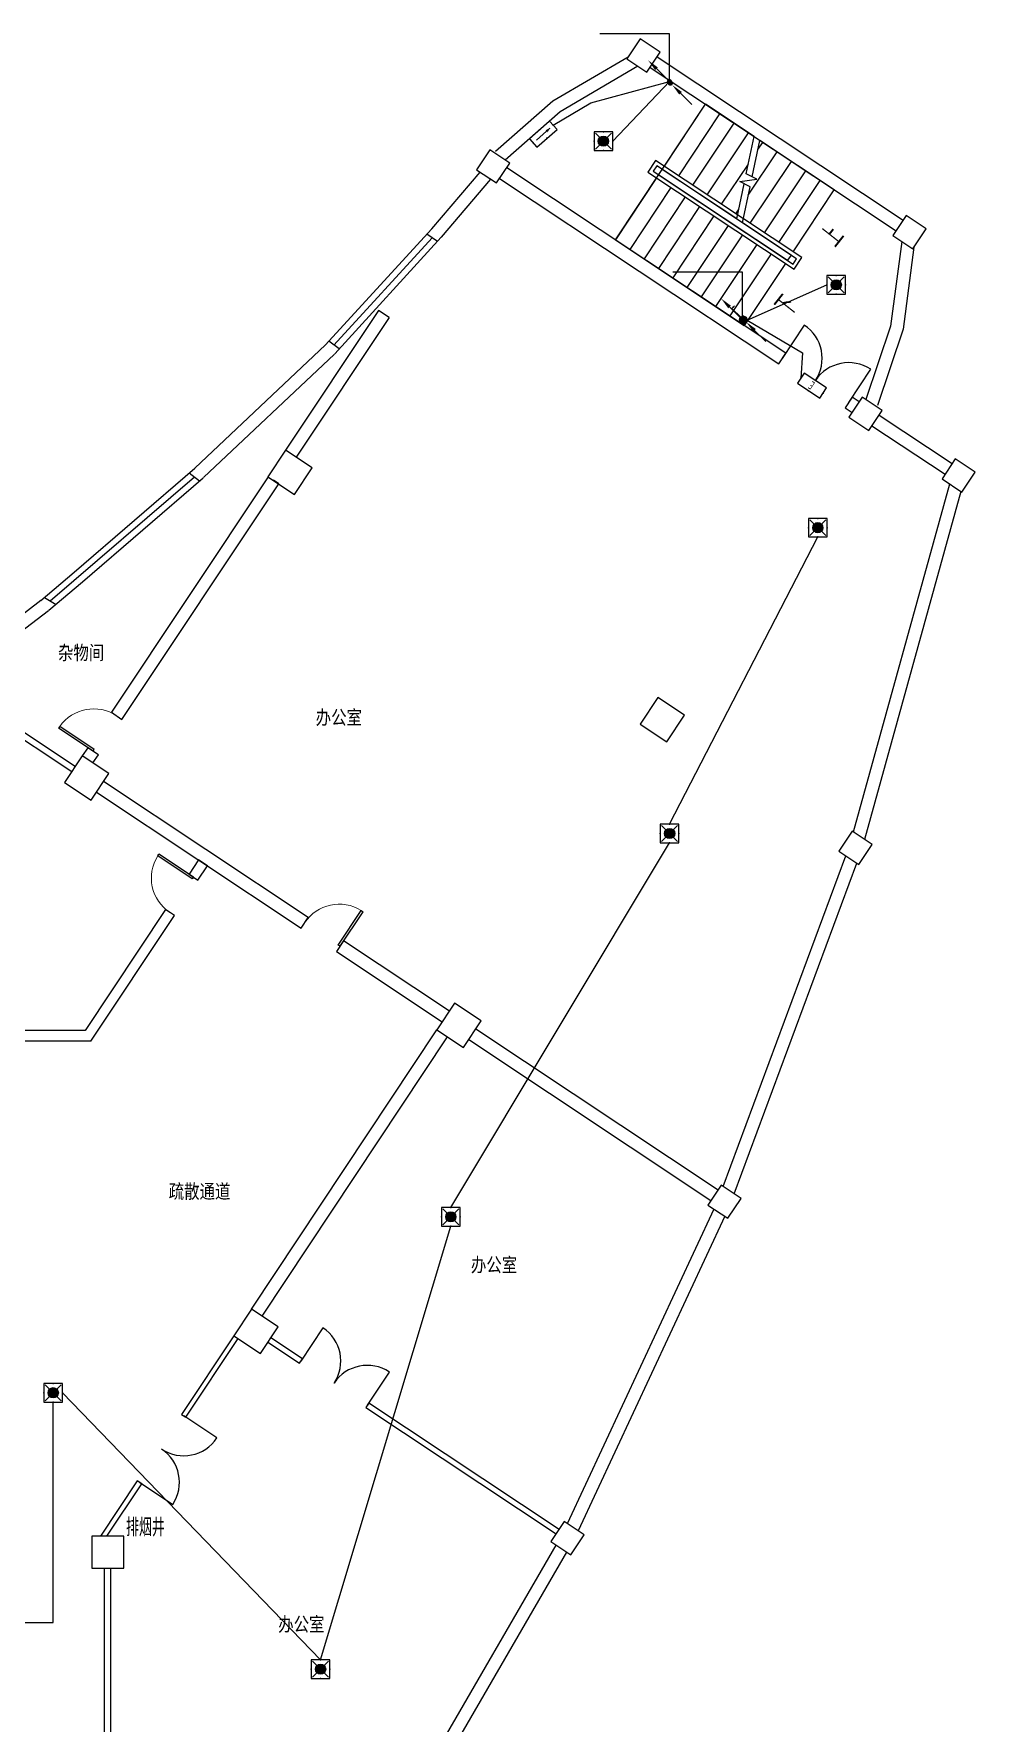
# Model space of a CAD drawing. Extents: x -149393 to 1177518, y -366685 to 296590.
# Drawn here: x 931894 to 949585, y -242012 to -210263 of the extents above; entities that cross this region are included whole.
import ezdxf
from ezdxf.enums import TextEntityAlignment as Align

# ---------------------------------------------------------------- set-up
doc = ezdxf.new("R2010")
doc.units = 0
doc.header["$LTSCALE"] = 1000
doc.header["$MEASUREMENT"] = 0
doc.linetypes.add('常规', pattern=[20, 10, 0, 10])
doc.layers.get('0').update_dxf_attribs({"linetype": 'CONTINUOUS'})
for name, color, linetype in [('COLUMN', 9, 'CONTINUOUS'), ('EQUIP-消防', 3, 'CONTINUOUS'), ('LWIRE', 4, 'CONTINUOUS'), ('STAIR', 2, 'CONTINUOUS'), ('TEL_SYMB', 3, 'CONTINUOUS'), ('TEL_TEXT', 7, 'CONTINUOUS'), ('TH_TEXT', 7, 'CONTINUOUS'), ('WALL', 9, 'CONTINUOUS'), ('WALL-MOVE', 6, 'CONTINUOUS'), ('WINDOW', 4, 'CONTINUOUS'), ('WIRE-应急', 60, '常规')]:
    doc.layers.add(name, color=color, linetype=linetype)
doc.styles.add('_TCH_DIM', font='SIMPLEX', dxfattribs={"bigfont": 'GBCBIG'})
doc.styles.add('_TEL_DIM', font='', dxfattribs={"width": 0.8, "height": 3.5})
doc.styles.get("Standard").update_dxf_attribs({"font": 'gbenor.shx', "bigfont": 'gbcbig.shx'})
doc.styles.get('_TEL_DIM').set_extended_font_data('SimSun')

# ---------------------------------------------------------------- blocks, each defined once
blk = doc.blocks.new('$equip_U$00000427(cyc-PC)')
for p, q in [((-0.428571428572468, -0.428571428572468), (0.428571428572468, 0.428571428572468)), ((-0.428571428572468, 0.428571428572468), (0.428571428572468, -0.428571428572468))]:
    blk.add_line(p, q)
blk.add_lwpolyline([(-0.5, 0.5), (-0.5, -0.5), (0.5, -0.5), (0.5, 0.5)], close=True)
blk.add_circle((0, 0), 0.2745087381843628)
for p in [(-0.5, 0), (0, 0.5), (0.5, 0), (0, -0.5)]:
    blk.add_point(p)
for points in [[(-0.237731540830282, 0.1372543690922612), (0.237731540830282, 0.1372543690922612), (-0.2745087381845224, 0), (0.2745087381845224, 0)], [(-0.237731540830282, -0.1372543690922612), (0.237731540830282, -0.1372543690922612), (-0.2745087381845224, 0), (0.2745087381845224, 0)], [(-0.1372543690958992, 0.237731540830282), (0.1372543690886232, 0.237731540830282), (-0.237731540830282, 0.1372543690922612), (0.237731540830282, 0.1372543690922612)], [(0, 0.2745087381845224), (0, 0.2745087381845224), (-0.1372543690958992, 0.237731540830282), (0.1372543690886232, 0.237731540830282)], [(-0.1372543690958992, -0.237731540830282), (0.1372543690886232, -0.237731540830282), (-0.237731540830282, -0.1372543690922612), (0.237731540830282, -0.1372543690922612)], [(0, -0.2745087381845224), (0, -0.2745087381845224), (-0.1372543690958992, -0.237731540830282), (0.1372543690886232, -0.237731540830282)]]:
    blk.add_solid(points)
at = {"color": 7, "style": '_TEL_DIM', "flags": 1}
blk.add_attdef('A', text='', height=2e-05, dxfattribs=at).set_placement((0, 0), align=Align.MIDDLE_CENTER)
blk = doc.blocks.new('$TelecSys$00000079')
for p, q in [((0.7000000000007276, 0.7000000000007276), (0, 0)), ((0.1041666666678793, 0.1041666666660603), (0.1041666666678793, 0.1041666666660603)), ((-0.1041666666678793, -0.1041666666660603), (-0.1041666666678793, -0.1041666666660603))]:
    blk.add_line(p, q)
at = {"const_width": 0.1425}
blk.add_lwpolyline([(-0.07125000000087311, 0, 1), (0.07125000000087311, 0, 1)], format="xyb", close=True, dxfattribs=at)
blk.add_solid([(0.6300000000010186, 0.7700000000004366), (0.7700000000004366, 0.6299999999991996), (1.150000000001455, 1.149999999999636)])
at = {"width": 0.8, "flags": 9}
blk.add_attdef('A', (0, 0), '', height=2e-05, dxfattribs=at)
blk = doc.blocks.new('$equip_U$00000446(cyc-PC)')
for p, q in [((0.7199999999938882, 0.6599999999962165), (-0.7199999999938882, 0.6599999999962165)), ((-0.7199999999938882, 0.6599999999962165), (-0.7199999999938882, 0)), ((-0.7199999999938882, 0), (0.7199999999938882, 0)), ((0.7199999999938882, 0), (0.7199999999938882, 0.6599999999962165))]:
    blk.add_line(p, q)
for p in [(-0.7199999999938882, 0.3299999999981083), (0, 0.6599999999962165), (0, 0), (0.7199999999938882, 0.3299999999981083)]:
    blk.add_point(p)
at = {"width": 0.8}
blk.add_text('E', height=0.45, dxfattribs=at).set_placement((-0.07848348547122441, 0.1114720417626813))
at = {"color": 7, "style": '_TEL_DIM', "flags": 1}
blk.add_attdef('A', text='', height=2e-05, dxfattribs=at).set_placement((0, 0), align=Align.MIDDLE_CENTER)
blk = doc.blocks.new('$equip_U$00000423(cyc-PC)')
for p, q in [((0.147326611164317, 0.3556639127473318), (0.6250126984159579, 0.8333500000007916)), ((0.6250126984159579, 0.8333500000007916), (0.7664340546543826, 0.6919286437623668))]:
    blk.add_line(p, q)
blk.add_circle((1.269841595785692e-05, 0.2083500000007916), 0.2083333333333751)
for p in [(-0.2083206349198008, 0.2083499999916967), (-0.0520706349198008, 0.4027276462265945), (0, 0), (0.2083460317444406, 0.2083499999916967), (0.6957233765351702, 0.7626393218815792)]:
    blk.add_point(p)
for points in [[(-0.1804092607126222, 0.312516666666852), (0.180434657529986, 0.312516666666852), (-0.2083206349198008, 0.2083500000007916), (0.2083460317517165, 0.2083500000007916)], [(-0.1804092607126222, 0.1041833333310933), (0.180434657529986, 0.1041833333310933), (-0.2083206349198008, 0.2083500000007916), (0.2083460317517165, 0.2083500000007916)], [(-0.1041539682482835, 0.3887719591220957), (0.1041793650801992, 0.3887719591220957), (-0.1804092607126222, 0.312516666666852), (0.180434657529986, 0.312516666666852)], [(-0.1041539682482835, 0.02792804087948753), (0.1041793650801992, 0.02792804087948753), (-0.1804092607126222, 0.1041833333310933), (0.180434657529986, 0.1041833333310933)], [(1.269841595785692e-05, 0.4166833333310933), (1.269841595785692e-05, 0.4166833333310933), (-0.1041539682482835, 0.3887719591220957), (0.1041793650801992, 0.3887719591220957)], [(1.269841595785692e-05, 1.666666685196105e-05), (1.269841595785692e-05, 1.666666685196105e-05), (-0.1041539682482835, 0.02792804087948753), (0.1041793650801992, 0.02792804087948753)]]:
    blk.add_solid(points)
at = {"color": 7, "style": '_TEL_DIM', "flags": 1}
blk.add_attdef('A', text='', height=2e-05, dxfattribs=at).set_placement((0, 0), align=Align.MIDDLE_CENTER)
blk = doc.blocks.new('$TelecSys$00000078')
for p, q in [((1.150000000001455, 1.149999999999636), (0.5499999999992724, 0.5499999999992724)), ((0.1041666666678793, 0.1041666666660603), (0.1041666666678793, 0.1041666666660603)), ((-0.1041666666678793, -0.1041666666660603), (-0.1041666666678793, -0.1041666666660603))]:
    blk.add_line(p, q)
at = {"const_width": 0.1425}
blk.add_lwpolyline([(-0.07125000000087311, 0, 1), (0.07125000000087311, 0, 1)], format="xyb", close=True, dxfattribs=at)
blk.add_solid([(0.6199999999989814, 0.4799999999995634), (0.4799999999995634, 0.6200000000008004), (0.09999999999854481, 0.1000000000003638)])
at = {"width": 0.8, "flags": 9}
blk.add_attdef('A', (0, 0), '', height=2e-05, dxfattribs=at)
blk = doc.blocks.new('$equip_U$00000108(cyc-PC)')
for p, q in [((-0.7199923809498614, 0.6000100000019302), (-0.7199923809498614, 1.000000338535756e-05)), ((0.720007619045191, 0.6000100000019302), (-0.7199923809498614, 0.6000100000019302)), ((-0.7199923809498614, 1.000000338535756e-05), (0.720007619045191, 1.000000338535756e-05)), ((-0.4799923809555366, 0.3000099999990198), (0.4800076190508662, 0.3000099999990198)), ((0.720007619045191, 1.000000338535756e-05), (0.720007619045191, 0.6000100000019302))]:
    blk.add_line(p, q)
for p in [(-0.7199923809498614, 0.3000100000062957), (0, 0), (7.61904766477528e-06, 0.6000100000019302), (0.720007619045191, 0.3000099999990198)]:
    blk.add_point(p)
blk.add_solid([(0.2400076190492655, 0.2280099999989034), (0.5280076190497311, 0.3000099999990198), (0.2400076190492655, 0.3720099999991362)])
at = {"color": 7, "style": '_TEL_DIM', "flags": 1}
blk.add_attdef('A', text='', height=2e-05, dxfattribs=at).set_placement((0, 0), align=Align.MIDDLE_CENTER)
blk = doc.blocks.new('_FZHK')
blk.add_lwpolyline([(-0.5, -0.5), (0.5, -0.5), (0.5, 0.5), (-0.5, 0.5)], close=True)
blk = doc.blocks.new('$DorLib2D$00000001')
for p, q in [((0.45, 0.9750000000000001), (0.5000000000000002, 0.9750000000000001)), ((0.45, 0), (0.45, 0.9750000000000001)), ((0.5, 0), (0.5, 0.9750000000000001)), ((0.5, 0), (0.45, 0))]:
    blk.add_line(p, q)
at = {"lineweight": 13}
blk.add_arc((0.475, 0), 0.975, 91.4692835813538, 180, dxfattribs=at)

msp = doc.modelspace()

# ---------------------------------------------------------------- linework, layer by layer
at = {"color": 59}
for p, q in [((937535.5494124707, -216113.7475793582), (939378.9799479825, -214097.9104254679)), ((939479.3658455693, -214165.9545979124), (939278.5940503957, -214029.8662530233)), ((937633.0038801921, -216184.9973432932), (937438.0949447493, -216042.4978154232)), ((934912.0303745359, -218595.6195799907), (932203.4072973545, -220928.1486307348)), ((935010.1974184569, -218668.9416631625), (934813.8633306149, -218522.2974968188)), ((932312.7958951084, -220995.8054753975), (932094.0186996008, -220860.4917860721))]:
    msp.add_line(p, q, dxfattribs=at)
for points in [[(943839.0613794115, -211162.6735935194), (943839.0613794115, -210263.2055331733), (942528.3563241048, -210263.2055331733)], [(945212.7287604474, -215641.2039226183), (945212.7287604474, -214741.7358622721), (943902.0237051407, -214741.7358622721)]]:
    msp.add_lwpolyline(points)
at = {"layer": 'STAIR', "color": 59}
for p, q in [((942824.4849712386, -214137.4698829352), (944517.8631119084, -211588.7308863525)), ((943743.9363835558, -212753.5842558846), (944517.8631119084, -211588.7308863525)), ((945432.0623955963, -212196.123438234), (944517.8631119084, -211588.7308863525)), ((944012.7486996016, -212932.1827316584), (944786.6754279543, -211767.3293621263)), ((944281.5610156475, -213110.7812074322), (945055.487744, -211945.9278379001)), ((944550.3733316934, -213289.3796832059), (945324.3000600458, -212124.5263136738)), ((945283.0241817104, -212894.8978006435), (945432.0623955962, -212196.1234382339)), ((945393.2451433054, -212951.1549910716), (945539.1125037504, -212267.2473600429)), ((945502.3114745101, -212439.7911330287), (945593.1123760917, -212303.1247894475)), ((946937.1739563209, -213196.1171683163), (945539.1125037498, -212267.2473600426)), ((943579.6621904148, -212644.4407429108), (943434.137506451, -212863.4730004295)), ((946327.5214211053, -214470.1140508202), (943579.6621904148, -212644.4407429108)), ((944819.1856477383, -213467.9781589792), (945322.3064872167, -212710.7204190962)), ((945319.1153024879, -213298.7170753369), (945861.9246921375, -212481.7232652213)), ((945356.8102798308, -213825.1751105272), (946130.7370081834, -212660.321740995)), ((943598.4116995913, -212972.616513403), (942824.4849712386, -214137.4698829352)), ((943434.137506451, -212863.4730004295), (946181.9967371415, -214689.1463083391)), ((943599.7097104752, -212743.8653633152), (943533.5621268555, -212843.4254803687)), ((943533.5621268555, -212843.4254803687), (946161.9492170813, -214589.7216879344)), ((946228.096800701, -214490.1615708807), (943599.7097104752, -212743.8653633152)), ((943638.1002497636, -212912.8804431708), (946057.411094176, -214520.2667251347)), ((945102.3092859547, -213742.190134391), (943704.2478333834, -212813.3203261168)), ((945163.4542746133, -213040.9088645513), (945481.8627816007, -212996.3857646135)), ((945481.8627816007, -212996.3857646135), (945283.0241817104, -212894.8978006435)), ((945625.6225958759, -214003.7735863004), (946399.5493242292, -212838.9202167688)), ((945894.4349119224, -214182.3720620747), (946668.361640275, -213017.5186925426)), ((943867.2240156379, -213151.2149891772), (943093.2972872845, -214316.068358709)), ((944136.0363316829, -213329.8134649505), (943362.1096033304, -214494.6668344827)), ((945102.309285954, -213742.1901343907), (945243.2008501309, -213081.6118145066)), ((945353.4218117258, -213137.8690049345), (945163.4542746133, -213040.9088645513)), ((945209.359394108, -213813.3140561996), (945353.4218117258, -213137.8690049345)), ((946163.2472279675, -214360.970537848), (946937.1739563209, -213196.1171683163)), ((944404.8486477287, -213508.4119407242), (943630.9219193761, -214673.2653102565)), ((945087.997963785, -213646.5766347534), (945139.110315194, -213569.6463614051)), ((944673.6609637745, -213687.010416498), (943899.734235422, -214851.8637860302)), ((944942.4732798211, -213865.6088922723), (944168.5465514677, -215030.462261804)), ((946123.5586777959, -214420.7066080807), (945209.3593941084, -213813.3140561998)), ((942824.4849712386, -214137.4698829352), (945243.7958156511, -215744.856164899)), ((945211.2855958663, -214044.2073680455), (944437.3588675136, -215209.0607375777)), ((945480.0979119121, -214222.8058438193), (944706.1711835595, -215387.6592133515)), ((945748.9102279579, -214401.404319593), (944974.9834996053, -215566.2576891253)), ((946017.7225440036, -214580.0027953668), (945243.7958156511, -215744.856164899)), ((946123.5586777959, -214420.7066080807), (946057.411094176, -214520.2667251347)), ((946161.9492170813, -214589.7216879344), (946228.096800701, -214490.1615708807)), ((946181.9967371415, -214689.1463083391), (946327.5214211053, -214470.1140508202))]:
    msp.add_line(p, q, dxfattribs=at)
at = {"layer": 'TEL_SYMB', "color": 59, "elevation": 1792.968749999925}
msp.add_lwpolyline([(945785.0096129364, -215221.8606829038, 0, 0, 0), (942633.9319081771, -213128.2896613335, 0, 0, 0), (943513.6947703218, -211804.1401045152, 0, 0, 0), (944887.6243856671, -212716.97675847, 95.624999999996, 0, 0), (945186.3047368292, -212915.4195093298, 0, 0, 0)], format="xyseb", dxfattribs=at)
at = {"layer": 'TEL_SYMB', "color": 59}
msp.add_lwpolyline([(946664.7724750813, -213897.7111260855, 0, 0, 0), (945753.7974040371, -213292.4607359633, 95.624999999996, 0, 0), (945455.1170528751, -213094.0179851035, 0, 0, 0)], format="xyseb", dxfattribs=at)
at = {"layer": 'WALL', "color": 59}
for p, q in [((943061.6538086972, -210702.1365167549), (941646.8906085376, -211531.5892993003)), ((943606.5757495214, -210695.1305206476), (948229.2886354531, -213766.4536189418)), ((943247.9943390992, -210871.0944300644), (941788.1706185531, -211726.9654669252)), ((943473.7617777031, -210895.0316184178), (948096.4746636347, -213966.3547167121)), ((941646.8906085376, -211531.5892993003), (940572.2819052803, -212477.6626703685)), ((941788.1706185531, -211726.9654669252), (940755.0726312863, -212636.4932722481)), ((939371.0860255078, -213928.838366294), (940279.59155287, -212860.8515671699)), ((939553.8909070996, -214084.3451997974), (940480.9033123527, -212994.6027803891)), ((940648.0641763405, -212979.6018536646), (945891.6742269718, -216463.4480418978)), ((946024.4881987901, -216263.5469441275), (940780.8781481589, -212779.7007558941)), ((937372.4346933882, -216114.2989338674), (939373.933309959, -213925.6104007115)), ((937549.5450060775, -216276.2616985359), (939551.0436226483, -214087.57316538)), ((948206.0298769035, -214165.2053656144), (947994.1110655039, -215757.1917872637)), ((948433.9958112667, -214271.5120093856), (948228.9693610668, -215811.7213123855)), ((938369.7942816452, -215463.8509903196), (936624.8032858735, -218086.4009301145)), ((938569.6049748404, -215596.8009315939), (938369.7942816452, -215463.8509903196)), ((938569.6049748404, -215596.8009315939), (936824.7044299074, -218219.21493267)), ((947994.1110655039, -215757.1917872637), (947530.4642310309, -217138.0526884918)), ((948228.9693610668, -215811.7213123855), (947746.3148483402, -217249.1920247258)), ((934918.6620548795, -218429.3717459112), (937378.6313563102, -216108.0044400321)), ((935083.3790417247, -218603.9234982502), (937543.3483431555, -216282.5561923711)), ((945891.6742269718, -216463.4480418978), (946024.4881987901, -216263.5469441275)), ((947273.870059857, -217093.6342679938), (947141.0560880388, -217293.535365764)), ((947402.602011809, -217179.1635723787), (947273.870059857, -217093.6342679938)), ((947141.0560880388, -217293.535365764), (947269.7880399912, -217379.064670148)), ((947777.4165701236, -217428.1897695378), (949151.7366172998, -218341.2858257919)), ((947644.602598305, -217628.0908673084), (949018.9226454817, -218541.186923562)), ((932653.7011601852, -220382.015740505), (934922.6620125129, -218425.7634107512)), ((932810.4182317633, -220563.784163164), (935079.3790840913, -218607.5318334102)), ((936296.3383622182, -218588.5255807843), (933351.9433435359, -223013.6618695616)), ((933551.754036731, -223146.6118108358), (936496.1942808331, -218721.4075526987)), ((936496.1942808331, -218721.4075526987), (936396.2889376022, -218654.9325843162)), ((949104.3858432198, -218724.0308756142), (947293.0898059378, -225264.4380756332)), ((949314.7184869045, -218863.7755499677), (947503.4224496224, -225404.1827499865)), ((932024.041489277, -220913.7514967906), (932654.6353315673, -220381.2186135143)), ((932178.890218091, -221097.1141734309), (932809.4840603812, -220564.5812901547)), ((930118.6007832793, -222358.1025366386), (932028.9696564489, -220909.8069945317)), ((930347.5105071836, -222485.734518045), (932173.9620509191, -221101.0586756899)), ((932673.5876319612, -224033.4585772197), (930347.5105071836, -222485.734518045)), ((932607.146646003, -224133.3865365261), (930246.2557654318, -222562.4981175555)), ((933351.9433435359, -223013.6618695616), (933551.754036731, -223146.6118108358)), ((932908.7768726215, -223679.6975135457), (932806.4015960945, -223833.5574910142)), ((933108.5875658166, -223812.6474548199), (932908.7768726215, -223679.6975135457)), ((933006.3027401245, -223966.371493568), (933108.5875658166, -223812.6474548199)), ((937050.173808473, -226869.2198749974), (933206.5438616568, -224315.5182438881)), ((933073.7298898384, -224515.4193416585), (936917.3598366546, -227069.1209727679)), ((944851.0688228627, -231926.059791705), (947152.1044426995, -225711.0347923883)), ((945056.4653332253, -232062.5249069203), (947357.5009530623, -225847.4999076037)), ((936917.3598366546, -227069.1209727679), (937050.173808473, -226869.2198749974)), ((937716.5108010411, -227311.9331143922), (937583.6968292227, -227511.8342121626)), ((939703.3295391953, -228631.9723279865), (937716.5108010411, -227311.9331143922)), ((937583.6968292227, -227511.8342121626), (939570.5155673769, -228831.8734257569)), ((935984.5383282796, -234229.2030655588), (939470.9050885133, -228981.7992490844)), ((936184.4394260502, -234362.0170373772), (939670.8061862838, -229114.6132209028)), ((940070.2683118031, -229163.9083553026), (944619.6841285614, -232186.5329972703)), ((940203.0822836215, -228964.0072575322), (944752.4981003798, -231986.6318994999)), ((944676.2526720621, -232350.1793869463), (941919.735882442, -238262.5834205825)), ((944878.4289903411, -232484.5050116564), (942121.9122007209, -238396.9090452927)), ((935652.5033987345, -234728.9558099842), (934669.8189381972, -236208.014825642)), ((934753.1110622681, -236263.3539805663), (935735.7955228059, -234784.2949649087)), ((934669.8189381972, -236208.014825642), (934753.1110622681, -236263.3539805663)), ((933839.7316143323, -237457.3966867071), (933148.1942130191, -238498.2441501116)), ((933923.0237384032, -237512.7358416314), (933839.7316143323, -237457.3966867071)), ((933268.2535837166, -238498.2441501116), (933923.0237384032, -237512.7358416314)), ((938669.5027812129, -243909.0551220781), (941711.4331427625, -238664.4545793624)), ((938845.1015094671, -244084.6538503325), (941911.7047548968, -238797.5147203356)), ((933223.5657542723, -243898.2441501123), (933223.5657542723, -239098.2441501123)), ((933343.5657542723, -243898.2441501123), (933343.5657542723, -239098.2441501123))]:
    msp.add_line(p, q, dxfattribs=at)
at = {"layer": 'WALL'}
for p, q in [((934989.4487434715, -225788.2199049183), (934811.8148309333, -226055.580436581)), ((934978.3990790754, -226166.2587464297), (935156.0329916136, -225898.8982147669)), ((935156.0329916136, -225898.8982147669), (934989.4487434715, -225788.2199049183)), ((934811.8148309333, -226055.580436581), (934978.3990790754, -226166.2587464297)), ((934369.1015915386, -226721.917429149), (932860.8942959477, -228991.9518986116)), ((932968.1333550392, -229191.9518986121), (934535.6858396807, -226832.5957389977)), ((934535.6858396807, -226832.5957389977), (934369.1015915386, -226721.917429149)), ((932860.8942959477, -228991.9518986116), (928003.5657542741, -228991.9518986105)), ((932968.1333550392, -229191.9518986121), (928003.565754274, -229191.9518986109))]:
    msp.add_line(p, q, dxfattribs=at)
at = {"layer": 'WALL-MOVE', "color": 59}
for p, q in [((936290.6040304712, -234852.7604293526), (936885.66858379, -235248.1203733255)), ((936941.0077387145, -235164.8282492544), (936345.9431853954, -234769.4683052816)), ((936885.66858379, -235248.1203733255), (936941.0077387145, -235164.8282492544)), ((938190.3895997776, -235994.9155731181), (938135.0504448533, -236078.2076971892)), ((938135.0504448533, -236078.2076971892), (941709.5896225307, -238453.1258487296)), ((941764.928777455, -238369.8337246586), (938190.3895997776, -235994.9155731181))]:
    msp.add_line(p, q, dxfattribs=at)
at = {"layer": 'WINDOW', "color": 59, "extrusion": (1.020000643607015e-16, -6.776868073552956e-17, -1)}
msp.add_lwpolyline([(-947207.4630739474, -217193.5848168783), (-947622.5067358799, -216568.8938863458, -0.414213562373095), (-946582.7721434148, -216778.5411549456, -0.414213562373095), (-946373.124874815, -215738.8065624803), (-945958.0812128823, -216363.4974930129)], format="xyb", dxfattribs=at)
at = {"layer": 'WINDOW', "color": 59, "extrusion": (1.020000643607206e-16, -6.776868073550074e-17, -1)}
msp.add_lwpolyline([(-938162.7200223164, -236036.5616351543), (-938577.7636842489, -235411.8707046217, -0.414213562373095), (-937538.0290917838, -235621.5179732218, -0.414213562373095), (-937328.3818231837, -234581.7833807566), (-936913.3381612512, -235206.4743112893)], format="xyb", dxfattribs=at)
at = {"layer": 'WINDOW', "color": 59, "extrusion": (1.020000643607215e-16, -6.776868073549943e-17, -1)}
msp.add_lwpolyline([(-933881.377676368, -237485.066264169), (-934506.0686069006, -237900.1099261015, -0.414213562373095), (-934296.4213383006, -236860.3753336364, -0.414213562373095), (-935336.1559307656, -236650.7280650363), (-934711.465000233, -236235.6844031038)], format="xyb", dxfattribs=at)
at = {"layer": 'WIRE-应急', "linetype": '常规'}
for p, q in [((942364.0821774864, -211562.5640140116), (943839.0613794115, -211162.6735935194)), ((942772.1553487545, -212281.3650253425), (943839.0613794115, -211162.6735935194)), ((941657.0364130567, -211982.3084444826), (942364.0821774864, -211562.5640140116)), ((945302.0387984477, -215642.4028952024), (946799.1611540448, -214981.3107370749)), ((945302.0387984477, -215642.4028952024), (946338.4279360082, -216257.2262309312)), ((946338.4279360082, -216257.2262309312), (946308.9592668202, -216735.2888878391)), ((943842.3917942819, -225117.1427270466), (946626.9071285719, -219719.748301299)), ((939730.460057613, -232321.3599042147), (943842.3917942819, -225467.1427270466)), ((937284.2079463339, -240821.8130139775), (939730.460057613, -232671.3599042147)), ((937284.2079463339, -240821.8130139775), (932435.679357258, -235801.9683972251)), ((932260.679357258, -240120.8211377848), (932260.679357258, -235976.9683972251)), ((927224.5980483757, -240120.8211377848), (932260.679357258, -240120.8211377848))]:
    msp.add_line(p, q, dxfattribs=at)

# ---------------------------------------------------------------- block references
at = {"layer": 'COLUMN', "color": 59}
for p, xscale, yscale, zscale, rotation in [((943352.7614844478, -210670.5679709496), 449.9999999999738, 449.9999999999738, 449.9999999999738, 326.3999999999982), ((940527.0638830926, -212755.1382062009), 449.9999999999778, 449.9999999999778, 449.9999999999778, 326.3999999999973), ((948350.2889287082, -213990.9172664098), 449.9999999999858, 449.9999999999858, 449.9999999999858, 56.39999999999244), ((947523.6023050575, -217403.627219845), 450.0000000000747, 450.0000000000747, 450.0000000000747, 326.4000000000055), ((936708.6621933136, -218502.2947671005), 599.999999999961, 599.999999999961, 599.999999999961, 326.3999999999987), ((949272.7369105486, -218565.749473256), 449.9999999999638, 449.9999999999638, 449.9999999999638, 236.4000000000084), ((943705.2006152783, -223150.7837807447), 600.000000000062, 600.000000000062, 600.000000000062, 326.4000000000042), ((932890.2605035346, -224249.4513280003), 599.999999999965, 599.999999999965, 599.999999999965, 326.3999999999982), ((947335.071382293, -225562.4641523472), 450.0000000000708, 450.0000000000708, 450.0000000000708, 326.4000000000063), ((939886.7989254993, -228897.9403416444), 599.999999999965, 599.999999999965, 599.999999999965, 326.3999999999982), ((944873.4983936307, -232211.0955469643), 449.9999999999738, 449.9999999999738, 449.9999999999738, 326.3999999999982), ((936068.3972357203, -234645.0969025441), 599.999999999973, 599.999999999973, 599.999999999973, 326.3999999999969), ((941924.666479153, -238535.992885274), 449.9999999999738, 449.9999999999738, 449.9999999999738, 326.3999999999982)]:
    msp.add_blockref('_FZHK', p, dxfattribs=dict(at, xscale=xscale, yscale=yscale, zscale=zscale, rotation=rotation))
at = {"layer": 'COLUMN', "color": 59, "xscale": 600, "yscale": 600, "zscale": 600}
msp.add_blockref('_FZHK', (933283.5657542723, -238798.2441501123), dxfattribs=at)
at = {"layer": 'EQUIP-消防'}
for name, p, xscale, yscale, zscale, rotation in [('$equip_U$00000108(cyc-PC)', (941537.2765771451, -212227.6422185972), 349.9999999999833, 349.9999999999833, 349.9999999999833, 41.36032636640256), ('$equip_U$00000423(cyc-PC)', (945302.0387984477, -215642.4028952024), 350, 350, 350, 90), ('$equip_U$00000446(cyc-PC)', (946582.7721434146, -216778.5411549457), 349.9999999999931, 349.9999999999931, 349.9999999999931, 146.4000000000005)]:
    msp.add_blockref(name, p, dxfattribs=dict(at, xscale=xscale, yscale=yscale, zscale=zscale, rotation=rotation))
at = {"layer": 'EQUIP-消防', "xscale": 350, "yscale": 350, "zscale": 350}
for p in [(942597.1553487545, -212281.3650253425), (946974.1611540448, -214981.3107370749), (946626.9071285719, -219544.748301299), (943842.3917942819, -225292.1427270466), (939730.460057613, -232496.3599042147), (932260.679357258, -235801.9683972251), (937284.2079463339, -240996.8130139775)]:
    msp.add_blockref('$equip_U$00000427(cyc-PC)', p, dxfattribs=at)
at = {"layer": 'LWIRE', "xscale": -350, "yscale": 350, "zscale": 350}
for p in [(943839.0613794115, -211162.6735935194), (945212.7287604474, -215641.2039226183)]:
    msp.add_blockref('$TelecSys$00000079', p, dxfattribs=at)
at = {"layer": 'LWIRE', "xscale": -350, "yscale": 350, "zscale": 350, "rotation": 180}
for p in [(943855.4489174116, -211188.8056216582), (945245.5038364475, -215643.5929788953)]:
    msp.add_blockref('$TelecSys$00000078', p, dxfattribs=at)
at = {"layer": 'WINDOW', "color": 59}
for p, xscale, yscale, zscale, rotation in [((933230.2654546764, -223413.1546621906), 800, -800, 800, 236.3610195353741), ((934673.7503353074, -226444.088087789), -800, -800, -800, 236.3999999999977), ((937316.9353188482, -227190.5270435803), 800, 800, 800, 326.3999999999969)]:
    msp.add_blockref('$DorLib2D$00000001', p, dxfattribs=dict(at, xscale=xscale, yscale=yscale, zscale=zscale, rotation=rotation))

# ---------------------------------------------------------------- texts
at = {"layer": 'TEL_TEXT', "color": 59, "style": '_TCH_DIM'}
for s, p in [('上', (946972.3162653149, -214302.2671476247)), ('下', (946106.3285827321, -215608.93964863, 1792.968749999925))]:
    msp.add_text(s, height=403.5239361701958, rotation=51.75529819198672, dxfattribs=at).set_placement(p)
at = {"layer": 'TEL_TEXT', "color": 59, "style": '_TEL_DIM', "width": 0.8}
for s, p in [('杂物间', (932348.4669421524, -222026.275906914)), ('办公室', (937191.5154535148, -223242.9529249188)), ('疏散通道', (934429.0117132711, -232150.167692187)), ('办公室', (940108.1147986116, -233530.1751089942)), ('办公室', (936487.1807032508, -240284.5546088951))]:
    msp.add_text(s, height=265.8227848101266, dxfattribs=at).set_placement(p)
at = {"layer": 'TH_TEXT'}
msp.add_text('排烟井', height=337.5886524822695, dxfattribs=at).set_placement((933627.4786502462, -238498.8516816728))

doc.saveas('drawing.dxf')
